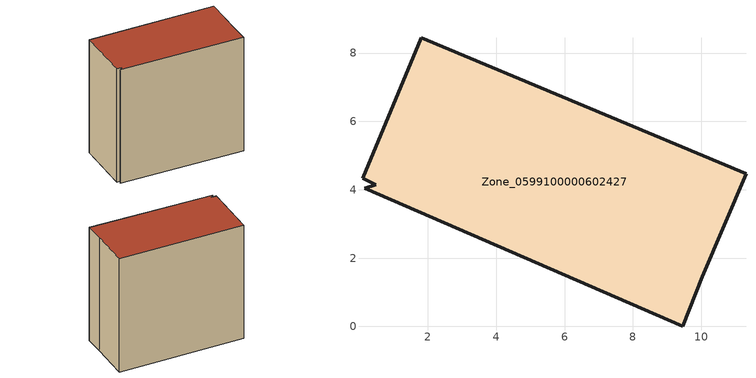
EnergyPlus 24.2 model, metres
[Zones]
Zone_0599100000602427
 floor ground (C_G): 0.09,4.33 1.81,8.45 11.31,4.47 10.03,1.45 9.46,0 0.16,4.04 0.47,4.15 z0
 wall outside (C_F): 0.09,4.33 0.47,4.15 0.16,4.04 9.46,0 10.03,1.45 11.31,4.47 1.81,8.45 0.09,4.33 z0:9.95
 roof outside (C_R): 1.81,8.45 0.09,4.33 0.47,4.15 0.16,4.04 9.46,0 10.03,1.45 11.31,4.47 z9.95
[BUILDING]
Pand.0599100000602427: North Axis=0; Terrain=City; Loads Convergence Tolerance Value=0.04; Temperature Convergence Tolerance Value=0.4; Solar Distribution=FullExterior; Maximum Number of Warmup Days=25; Minimum Number of Warmup Days=1
[Site:Location]
Rotterdam.The.Hague.AP_ZH_NLD Design_Conditions: Latitude=51.96; Longitude=4.45; Time Zone=1; Elevation=-4.5
[SITE:GROUNDTEMPERATURE:BUILDINGSURFACE]
18, 18, 18, 18, 18, 18, 18, 18, 18, 18, 18, 18
[MATERIAL] Thermal Absorptance=0.9; Solar Absorptance=0.7; Visible Absorptance=0.7
Name | Roughness | Thickness | Conductivity | Density | Specific Heat
G.TI.1946 | MediumSmooth | 0.15 | 1 | 540 | 1210
F.TI.1946 | Rough | 0.3 | 0.857143 | 1920 | 840
R.TI.1946 | MediumRough | 0.2 | 0.1 | 1500 | 1000
[CONSTRUCTION]
C_G: G.TI.1946
C_F: F.TI.1946
C_R: R.TI.1946
[ZONE]
Zone_0599100000602427: Type=1; Multiplier=1; Ceiling Height=Autocalculate; Volume=Autocalculate; Floor Area=autocalculate; Part of Total Floor Area=Yes
[ZONEINFILTRATION:DESIGNFLOWRATE]
Infil_Zone_0599100000602427: Zone or ZoneList or Space or SpaceList=Zone_0599100000602427; Schedule=AlwaysOn; Design Flow Rate Calculation Method=Flow/Area; Flow Rate per Floor Area=0.003; Constant Term Coefficient=1; Temperature Term Coefficient=0; Velocity Term Coefficient=0; Velocity Squared Term Coefficient=0
[HVACTEMPLATE:ZONE:IDEALLOADSAIRSYSTEM]
Zone_0599100000602427: Maximum Heating Supply Air Temperature=50; Minimum Cooling Supply Air Temperature=13; Maximum Heating Supply Air Humidity Ratio=0.0156; Minimum Cooling Supply Air Humidity Ratio=0.0077; Heating Limit=NoLimit; Cooling Limit=NoLimit; Dehumidification Control Type=ConstantSensibleHeatRatio; Cooling Sensible Heat Ratio=0.7; Dehumidification Setpoint=60; Humidification Control Type=None; Humidification Setpoint=30; Outdoor Air Method=None; Outdoor Air Flow Rate per Person=0.00944; Outdoor Air Flow Rate per Zone Floor Area=0; Outdoor Air Flow Rate per Zone=0; Demand Controlled Ventilation Type=None; Outdoor Air Economizer Type=NoEconomizer; Heat Recovery Type=None; Sensible Heat Recovery Effectiveness=0.7; Latent Heat Recovery Effectiveness=0.65
[ZONECONTROL:THERMOSTAT]
ThermostatControl_Zone_0599100000602427: Zone or ZoneList=Zone_0599100000602427; Control Type Schedule=DualSetpointControlType; Control 1=Thermostat_Zone_0599100000602427; Temperature Difference Between Cutout And Setpoint=0
[THERMOSTATSETPOINT:DUALSETPOINT]
Thermostat_Zone_0599100000602427: Heating Setpoint Temperature Schedule=HeatingSetpoint_Zone_0599100000602427; Cooling Setpoint Temperature Schedule=CoolingSetpoint_Zone_0599100000602427
[SCHEDULE:COMPACT]
HeatingSetpoint_Zone_0599100000602427: Through: 12/31, For: AllDays, Until: 24:00, 21
CoolingSetpoint_Zone_0599100000602427: Through: 12/31, For: AllDays, Until: 24:00, 24
DualSetpointControlType: Through: 12/31, For: AllDays, Until: 24:00, 4
AlwaysOn: Through: 12/31, For: AllDays, Until: 24:00, 1
